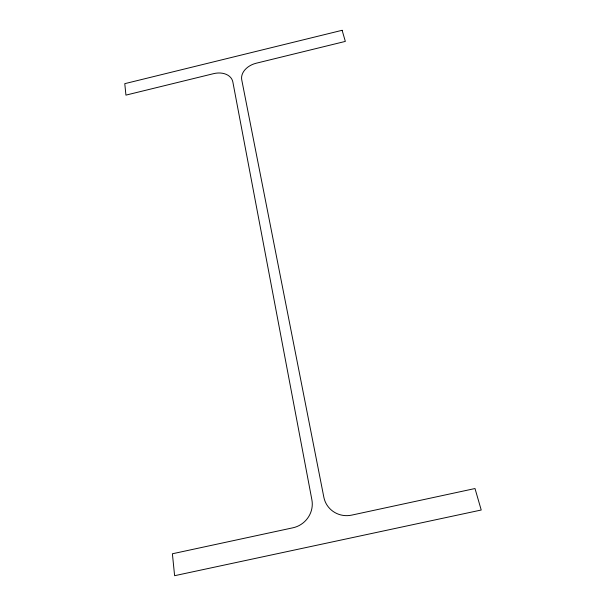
<?xml version="1.0" encoding="UTF-8"?>
<svg xmlns="http://www.w3.org/2000/svg" width="606" height="606" viewBox="0 0 606 606"><rect width="100%" height="100%" fill="white"/><g stroke="black" fill="none" stroke-linecap="round" stroke-linejoin="round"><path stroke-width="0.91" d="M342.117 30.3L124.775 83.666L125.934 95.119L213.607 73.652A17.582 12.756 -18 0 1 232.855 81.992L311.893 499.867A23.74 22.68 -42.8 0 1 292.956 527.788L172.392 553.778L174.611 575.7L481.225 510.017L474.998 488.534L351.722 515.115A23.626 23.028 -18.3 0 1 323.854 497.268L241.741 79.825A17.642 12.817 -15.7 0 1 256.224 63.221L345.337 41.405L342.117 30.3"/></g></svg>
